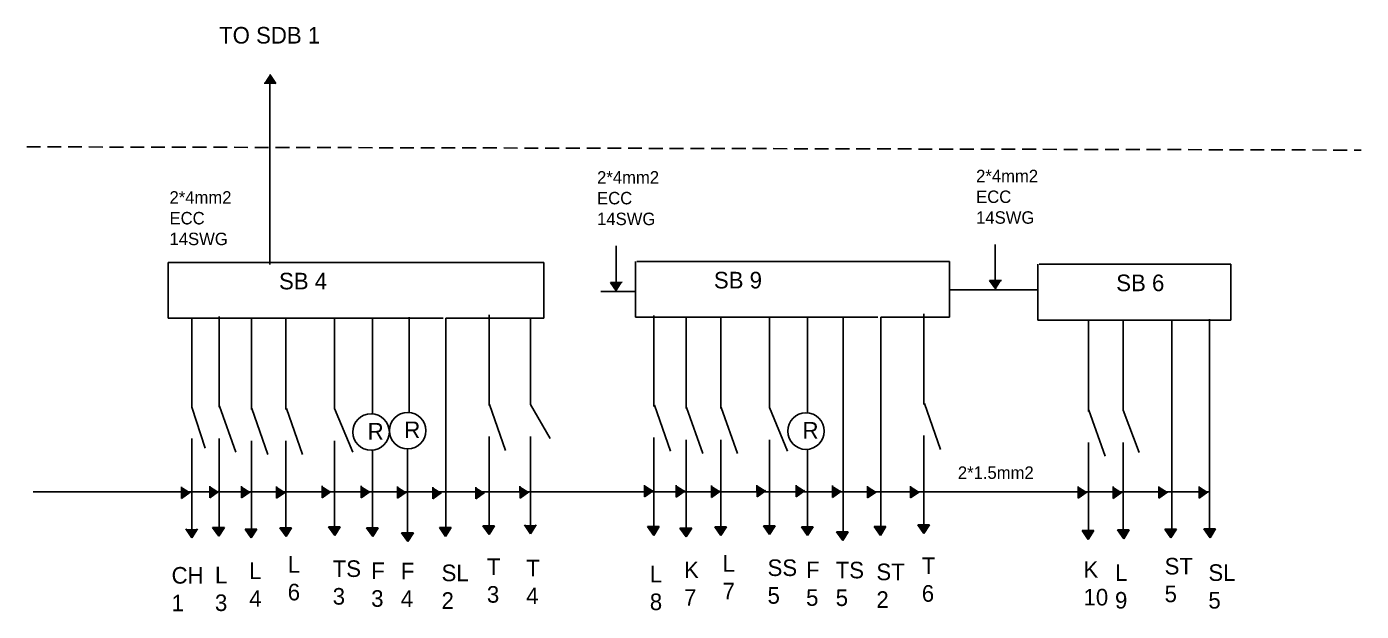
# Model space of a CAD drawing. Header units: inches. Extents: x 16 to 126, y 400 to 533.
# Drawn here: x 29.5 to 126.1, y 399.8 to 442.1 of the extents above; entities that cross this region are included whole.
import ezdxf

# ---------------------------------------------------------------- set-up
doc = ezdxf.new("R2010")
doc.units = ezdxf.units.IN
doc.header["$MEASUREMENT"] = 0
doc.linetypes.add('DASHEDX2', pattern=[1.5, 1, -0.5])

msp = doc.modelspace()

# ---------------------------------------------------------------- hatches: boundary and pattern name
at = {"linetype": 'DASHEDX2'}
h = msp.add_hatch(color=256, dxfattribs=at)
h.set_gradient(color1=(0, 0, 255), one_color=1, tint=1)
h.paths.add_polyline_path([(46.698, 437.975), (47.108, 438.602), (47.548, 437.962)])
h = msp.add_hatch(color=256, dxfattribs=at)
h.set_gradient(color1=(255, 255, 255), one_color=1, tint=1, name='CYLINDER')
h.paths.add_polyline_path([(46.698, 437.975), (47.108, 438.602), (47.548, 437.962)])
h = msp.add_hatch(color=256, dxfattribs=at)
h.set_gradient(color1=(0, 0, 255), one_color=1, tint=1)
h.paths.add_polyline_path([(72.597, 423.585), (72.198, 422.95), (71.747, 423.582)])
h = msp.add_hatch(color=256, dxfattribs=at)
h.set_gradient(color1=(255, 255, 255), one_color=1, tint=1, name='CYLINDER')
h.paths.add_polyline_path([(72.597, 423.585), (72.198, 422.95), (71.747, 423.582)])
h = msp.add_hatch(color=256, dxfattribs=at)
h.set_gradient(color1=(0, 0, 255), one_color=1, tint=1)
h.paths.add_polyline_path([(100.025, 423.717), (99.626, 423.083), (99.175, 423.715)])
h = msp.add_hatch(color=256, dxfattribs=at)
h.set_gradient(color1=(255, 255, 255), one_color=1, tint=1, name='CYLINDER')
h.paths.add_polyline_path([(100.025, 423.717), (99.626, 423.083), (99.175, 423.715)])
h = msp.add_hatch(color=256, dxfattribs=at)
h.set_gradient(color1=(0, 0, 255), one_color=1, tint=1)
h.paths.add_polyline_path([(40.73, 408.811), (41.364, 408.412), (40.732, 407.961)])
h = msp.add_hatch(color=256, dxfattribs=at)
h.set_gradient(color1=(255, 255, 255), one_color=1, tint=1, name='CYLINDER')
h.paths.add_polyline_path([(40.73, 408.811), (41.364, 408.412), (40.732, 407.961)])
h = msp.add_hatch(color=256, dxfattribs=at)
h.set_gradient(color1=(0, 0, 255), one_color=1, tint=1)
h.paths.add_polyline_path([(42.769, 408.859), (43.404, 408.459), (42.772, 408.008)])
h = msp.add_hatch(color=256, dxfattribs=at)
h.set_gradient(color1=(255, 255, 255), one_color=1, tint=1, name='CYLINDER')
h.paths.add_polyline_path([(42.769, 408.859), (43.404, 408.459), (42.772, 408.008)])
h = msp.add_hatch(color=256, dxfattribs=at)
h.set_gradient(color1=(0, 0, 255), one_color=1, tint=1)
h.paths.add_polyline_path([(45.059, 408.846), (45.694, 408.447), (45.062, 407.996)])
h = msp.add_hatch(color=256, dxfattribs=at)
h.set_gradient(color1=(255, 255, 255), one_color=1, tint=1, name='CYLINDER')
h.paths.add_polyline_path([(45.059, 408.846), (45.694, 408.447), (45.062, 407.996)])
h = msp.add_hatch(color=256, dxfattribs=at)
h.set_gradient(color1=(0, 0, 255), one_color=1, tint=1)
h.paths.add_polyline_path([(47.603, 408.82), (48.238, 408.421), (47.606, 407.97)])
h = msp.add_hatch(color=256, dxfattribs=at)
h.set_gradient(color1=(255, 255, 255), one_color=1, tint=1, name='CYLINDER')
h.paths.add_polyline_path([(47.603, 408.82), (48.238, 408.421), (47.606, 407.97)])
h = msp.add_hatch(color=256, dxfattribs=at)
h.set_gradient(color1=(0, 0, 255), one_color=1, tint=1)
h.paths.add_polyline_path([(50.899, 408.861), (51.533, 408.461), (50.901, 408.01)])
h = msp.add_hatch(color=256, dxfattribs=at)
h.set_gradient(color1=(255, 255, 255), one_color=1, tint=1, name='CYLINDER')
h.paths.add_polyline_path([(50.899, 408.861), (51.533, 408.461), (50.901, 408.01)])
h = msp.add_hatch(color=256, dxfattribs=at)
h.set_gradient(color1=(0, 0, 255), one_color=1, tint=1)
h.paths.add_polyline_path([(53.727, 408.861), (54.362, 408.461), (53.729, 408.01)])
h = msp.add_hatch(color=256, dxfattribs=at)
h.set_gradient(color1=(255, 255, 255), one_color=1, tint=1, name='CYLINDER')
h.paths.add_polyline_path([(53.727, 408.861), (54.362, 408.461), (53.729, 408.01)])
h = msp.add_hatch(color=256, dxfattribs=at)
h.set_gradient(color1=(0, 0, 255), one_color=1, tint=1)
h.paths.add_polyline_path([(56.353, 408.82), (56.988, 408.421), (56.356, 407.97)])
h = msp.add_hatch(color=256, dxfattribs=at)
h.set_gradient(color1=(255, 255, 255), one_color=1, tint=1, name='CYLINDER')
h.paths.add_polyline_path([(56.353, 408.82), (56.988, 408.421), (56.356, 407.97)])
h = msp.add_hatch(color=256, dxfattribs=at)
h.set_gradient(color1=(0, 0, 255), one_color=1, tint=1)
h.paths.add_polyline_path([(58.899, 408.78), (59.533, 408.381), (58.901, 407.93)])
h = msp.add_hatch(color=256, dxfattribs=at)
h.set_gradient(color1=(255, 255, 255), one_color=1, tint=1, name='CYLINDER')
h.paths.add_polyline_path([(58.899, 408.78), (59.533, 408.381), (58.901, 407.93)])
h = msp.add_hatch(color=256, dxfattribs=at)
h.set_gradient(color1=(0, 0, 255), one_color=1, tint=1)
h.paths.add_polyline_path([(62.01, 408.78), (62.644, 408.381), (62.012, 407.93)])
h = msp.add_hatch(color=256, dxfattribs=at)
h.set_gradient(color1=(255, 255, 255), one_color=1, tint=1, name='CYLINDER')
h.paths.add_polyline_path([(62.01, 408.78), (62.644, 408.381), (62.012, 407.93)])
h = msp.add_hatch(color=256, dxfattribs=at)
h.set_gradient(color1=(0, 0, 255), one_color=1, tint=1)
h.paths.add_polyline_path([(65.207, 408.842), (65.842, 408.443), (65.21, 407.992)])
h = msp.add_hatch(color=256, dxfattribs=at)
h.set_gradient(color1=(255, 255, 255), one_color=1, tint=1, name='CYLINDER')
h.paths.add_polyline_path([(65.207, 408.842), (65.842, 408.443), (65.21, 407.992)])
h = msp.add_hatch(color=256, dxfattribs=at)
h.set_gradient(color1=(0, 0, 255), one_color=1, tint=1)
h.paths.add_polyline_path([(74.22, 408.927), (74.855, 408.528), (74.222, 408.077)])
h = msp.add_hatch(color=256, dxfattribs=at)
h.set_gradient(color1=(255, 255, 255), one_color=1, tint=1, name='CYLINDER')
h.paths.add_polyline_path([(74.22, 408.927), (74.855, 408.528), (74.222, 408.077)])
h = msp.add_hatch(color=256, dxfattribs=at)
h.set_gradient(color1=(0, 0, 255), one_color=1, tint=1)
h.paths.add_polyline_path([(76.51, 408.914), (77.144, 408.515), (76.512, 408.064)])
h = msp.add_hatch(color=256, dxfattribs=at)
h.set_gradient(color1=(255, 255, 255), one_color=1, tint=1, name='CYLINDER')
h.paths.add_polyline_path([(76.51, 408.914), (77.144, 408.515), (76.512, 408.064)])
h = msp.add_hatch(color=256, dxfattribs=at)
h.set_gradient(color1=(0, 0, 255), one_color=1, tint=1)
h.paths.add_polyline_path([(79.054, 408.889), (79.689, 408.49), (79.056, 408.039)])
h = msp.add_hatch(color=256, dxfattribs=at)
h.set_gradient(color1=(255, 255, 255), one_color=1, tint=1, name='CYLINDER')
h.paths.add_polyline_path([(79.054, 408.889), (79.689, 408.49), (79.056, 408.039)])
h = msp.add_hatch(color=256, dxfattribs=at)
h.set_gradient(color1=(0, 0, 255), one_color=1, tint=1)
h.paths.add_polyline_path([(82.349, 408.929), (82.984, 408.53), (82.352, 408.079)])
h = msp.add_hatch(color=256, dxfattribs=at)
h.set_gradient(color1=(255, 255, 255), one_color=1, tint=1, name='CYLINDER')
h.paths.add_polyline_path([(82.349, 408.929), (82.984, 408.53), (82.352, 408.079)])
h = msp.add_hatch(color=256, dxfattribs=at)
h.set_gradient(color1=(0, 0, 255), one_color=1, tint=1)
h.paths.add_polyline_path([(85.177, 408.929), (85.812, 408.53), (85.18, 408.079)])
h = msp.add_hatch(color=256, dxfattribs=at)
h.set_gradient(color1=(255, 255, 255), one_color=1, tint=1, name='CYLINDER')
h.paths.add_polyline_path([(85.177, 408.929), (85.812, 408.53), (85.18, 408.079)])
h = msp.add_hatch(color=256, dxfattribs=at)
h.set_gradient(color1=(0, 0, 255), one_color=1, tint=1)
h.paths.add_polyline_path([(87.804, 408.889), (88.438, 408.49), (87.806, 408.039)])
h = msp.add_hatch(color=256, dxfattribs=at)
h.set_gradient(color1=(255, 255, 255), one_color=1, tint=1, name='CYLINDER')
h.paths.add_polyline_path([(87.804, 408.889), (88.438, 408.49), (87.806, 408.039)])
h = msp.add_hatch(color=256, dxfattribs=at)
h.set_gradient(color1=(0, 0, 255), one_color=1, tint=1)
h.paths.add_polyline_path([(90.349, 408.848), (90.984, 408.449), (90.352, 407.998)])
h = msp.add_hatch(color=256, dxfattribs=at)
h.set_gradient(color1=(255, 255, 255), one_color=1, tint=1, name='CYLINDER')
h.paths.add_polyline_path([(90.349, 408.848), (90.984, 408.449), (90.352, 407.998)])
h = msp.add_hatch(color=256, dxfattribs=at)
h.set_gradient(color1=(0, 0, 255), one_color=1, tint=1)
h.paths.add_polyline_path([(93.46, 408.848), (94.095, 408.449), (93.463, 407.998)])
h = msp.add_hatch(color=256, dxfattribs=at)
h.set_gradient(color1=(255, 255, 255), one_color=1, tint=1, name='CYLINDER')
h.paths.add_polyline_path([(93.46, 408.848), (94.095, 408.449), (93.463, 407.998)])
h = msp.add_hatch(color=256, dxfattribs=at)
h.set_gradient(color1=(0, 0, 255), one_color=1, tint=1)
h.paths.add_polyline_path([(105.582, 408.833), (106.217, 408.434), (105.585, 407.983)])
h = msp.add_hatch(color=256, dxfattribs=at)
h.set_gradient(color1=(255, 255, 255), one_color=1, tint=1, name='CYLINDER')
h.paths.add_polyline_path([(105.582, 408.833), (106.217, 408.434), (105.585, 407.983)])
h = msp.add_hatch(color=256, dxfattribs=at)
h.set_gradient(color1=(0, 0, 255), one_color=1, tint=1)
h.paths.add_polyline_path([(108.099, 408.82), (108.734, 408.42), (108.102, 407.969)])
h = msp.add_hatch(color=256, dxfattribs=at)
h.set_gradient(color1=(255, 255, 255), one_color=1, tint=1, name='CYLINDER')
h.paths.add_polyline_path([(108.099, 408.82), (108.734, 408.42), (108.102, 407.969)])
h = msp.add_hatch(color=256, dxfattribs=at)
h.set_gradient(color1=(0, 0, 255), one_color=1, tint=1)
h.paths.add_polyline_path([(111.419, 408.835), (112.054, 408.436), (111.422, 407.985)])
h = msp.add_hatch(color=256, dxfattribs=at)
h.set_gradient(color1=(255, 255, 255), one_color=1, tint=1, name='CYLINDER')
h.paths.add_polyline_path([(111.419, 408.835), (112.054, 408.436), (111.422, 407.985)])
h = msp.add_hatch(color=256, dxfattribs=at)
h.set_gradient(color1=(0, 0, 255), one_color=1, tint=1)
h.paths.add_polyline_path([(114.333, 408.835), (114.968, 408.436), (114.336, 407.985)])
h = msp.add_hatch(color=256, dxfattribs=at)
h.set_gradient(color1=(255, 255, 255), one_color=1, tint=1, name='CYLINDER')
h.paths.add_polyline_path([(114.333, 408.835), (114.968, 408.436), (114.336, 407.985)])
h = msp.add_hatch(color=256, dxfattribs=at)
h.set_gradient(color1=(0, 0, 255), one_color=1, tint=1)
h.paths.add_polyline_path([(41.885, 405.753), (41.484, 405.119), (41.035, 405.753)])
h = msp.add_hatch(color=256, dxfattribs=at)
h.set_gradient(color1=(255, 255, 255), one_color=1, tint=1, name='CYLINDER')
h.paths.add_polyline_path([(41.885, 405.753), (41.484, 405.119), (41.035, 405.753)])
h = msp.add_hatch(color=256, dxfattribs=at)
h.set_gradient(color1=(0, 0, 255), one_color=1, tint=1)
h.paths.add_polyline_path([(43.831, 405.858), (43.43, 405.225), (42.981, 405.858)])
h = msp.add_hatch(color=256, dxfattribs=at)
h.set_gradient(color1=(255, 255, 255), one_color=1, tint=1, name='CYLINDER')
h.paths.add_polyline_path([(43.831, 405.858), (43.43, 405.225), (42.981, 405.858)])
h = msp.add_hatch(color=256, dxfattribs=at)
h.set_gradient(color1=(0, 0, 255), one_color=1, tint=1)
h.paths.add_polyline_path([(46.174, 405.747), (45.773, 405.114), (45.324, 405.747)])
h = msp.add_hatch(color=256, dxfattribs=at)
h.set_gradient(color1=(255, 255, 255), one_color=1, tint=1, name='CYLINDER')
h.paths.add_polyline_path([(46.174, 405.747), (45.773, 405.114), (45.324, 405.747)])
h = msp.add_hatch(color=256, dxfattribs=at)
h.set_gradient(color1=(0, 0, 255), one_color=1, tint=1)
h.paths.add_polyline_path([(48.692, 405.842), (48.291, 405.209), (47.842, 405.842)])
h = msp.add_hatch(color=256, dxfattribs=at)
h.set_gradient(color1=(255, 255, 255), one_color=1, tint=1, name='CYLINDER')
h.paths.add_polyline_path([(48.692, 405.842), (48.291, 405.209), (47.842, 405.842)])
h = msp.add_hatch(color=256, dxfattribs=at)
h.set_gradient(color1=(0, 0, 255), one_color=1, tint=1)
h.paths.add_polyline_path([(52.213, 405.914), (51.811, 405.281), (51.362, 405.914)])
h = msp.add_hatch(color=256, dxfattribs=at)
h.set_gradient(color1=(255, 255, 255), one_color=1, tint=1, name='CYLINDER')
h.paths.add_polyline_path([(52.213, 405.914), (51.811, 405.281), (51.362, 405.914)])
h = msp.add_hatch(color=256, dxfattribs=at)
h.set_gradient(color1=(0, 0, 255), one_color=1, tint=1)
h.paths.add_polyline_path([(54.956, 405.843), (54.555, 405.21), (54.106, 405.843)])
h = msp.add_hatch(color=256, dxfattribs=at)
h.set_gradient(color1=(255, 255, 255), one_color=1, tint=1, name='CYLINDER')
h.paths.add_polyline_path([(54.956, 405.843), (54.555, 405.21), (54.106, 405.843)])
h = msp.add_hatch(color=256, dxfattribs=at)
h.set_gradient(color1=(0, 0, 255), one_color=1, tint=1)
h.paths.add_polyline_path([(57.5, 405.486), (57.099, 404.853), (56.65, 405.486)])
h = msp.add_hatch(color=256, dxfattribs=at)
h.set_gradient(color1=(255, 255, 255), one_color=1, tint=1, name='CYLINDER')
h.paths.add_polyline_path([(57.5, 405.486), (57.099, 404.853), (56.65, 405.486)])
h = msp.add_hatch(color=256, dxfattribs=at)
h.set_gradient(color1=(0, 0, 255), one_color=1, tint=1)
h.paths.add_polyline_path([(60.228, 405.855), (59.826, 405.222), (59.377, 405.855)])
h = msp.add_hatch(color=256, dxfattribs=at)
h.set_gradient(color1=(255, 255, 255), one_color=1, tint=1, name='CYLINDER')
h.paths.add_polyline_path([(60.228, 405.855), (59.826, 405.222), (59.377, 405.855)])
h = msp.add_hatch(color=256, dxfattribs=at)
h.set_gradient(color1=(0, 0, 255), one_color=1, tint=1)
h.paths.add_polyline_path([(63.377, 405.98), (62.976, 405.347), (62.526, 405.98)])
h = msp.add_hatch(color=256, dxfattribs=at)
h.set_gradient(color1=(255, 255, 255), one_color=1, tint=1, name='CYLINDER')
h.paths.add_polyline_path([(63.377, 405.98), (62.976, 405.347), (62.526, 405.98)])
h = msp.add_hatch(color=256, dxfattribs=at)
h.set_gradient(color1=(0, 0, 255), one_color=1, tint=1)
h.paths.add_polyline_path([(66.376, 406.043), (65.975, 405.41), (65.526, 406.043)])
h = msp.add_hatch(color=256, dxfattribs=at)
h.set_gradient(color1=(255, 255, 255), one_color=1, tint=1, name='CYLINDER')
h.paths.add_polyline_path([(66.376, 406.043), (65.975, 405.41), (65.526, 406.043)])
h = msp.add_hatch(color=256, dxfattribs=at)
h.set_gradient(color1=(0, 0, 255), one_color=1, tint=1)
h.paths.add_polyline_path([(75.282, 405.927), (74.88, 405.293), (74.431, 405.927)])
h = msp.add_hatch(color=256, dxfattribs=at)
h.set_gradient(color1=(255, 255, 255), one_color=1, tint=1, name='CYLINDER')
h.paths.add_polyline_path([(75.282, 405.927), (74.88, 405.293), (74.431, 405.927)])
h = msp.add_hatch(color=256, dxfattribs=at)
h.set_gradient(color1=(0, 0, 255), one_color=1, tint=1)
h.paths.add_polyline_path([(77.625, 405.816), (77.224, 405.183), (76.775, 405.816)])
h = msp.add_hatch(color=256, dxfattribs=at)
h.set_gradient(color1=(255, 255, 255), one_color=1, tint=1, name='CYLINDER')
h.paths.add_polyline_path([(77.625, 405.816), (77.224, 405.183), (76.775, 405.816)])
h = msp.add_hatch(color=256, dxfattribs=at)
h.set_gradient(color1=(0, 0, 255), one_color=1, tint=1)
h.paths.add_polyline_path([(80.142, 405.911), (79.741, 405.277), (79.292, 405.911)])
h = msp.add_hatch(color=256, dxfattribs=at)
h.set_gradient(color1=(255, 255, 255), one_color=1, tint=1, name='CYLINDER')
h.paths.add_polyline_path([(80.142, 405.911), (79.741, 405.277), (79.292, 405.911)])
h = msp.add_hatch(color=256, dxfattribs=at)
h.set_gradient(color1=(0, 0, 255), one_color=1, tint=1)
h.paths.add_polyline_path([(83.663, 405.983), (83.262, 405.35), (82.813, 405.983)])
h = msp.add_hatch(color=256, dxfattribs=at)
h.set_gradient(color1=(255, 255, 255), one_color=1, tint=1, name='CYLINDER')
h.paths.add_polyline_path([(83.663, 405.983), (83.262, 405.35), (82.813, 405.983)])
h = msp.add_hatch(color=256, dxfattribs=at)
h.set_gradient(color1=(0, 0, 255), one_color=1, tint=1)
h.paths.add_polyline_path([(86.407, 405.912), (86.006, 405.278), (85.557, 405.912)])
h = msp.add_hatch(color=256, dxfattribs=at)
h.set_gradient(color1=(255, 255, 255), one_color=1, tint=1, name='CYLINDER')
h.paths.add_polyline_path([(86.407, 405.912), (86.006, 405.278), (85.557, 405.912)])
h = msp.add_hatch(color=256, dxfattribs=at)
h.set_gradient(color1=(0, 0, 255), one_color=1, tint=1)
h.paths.add_polyline_path([(88.951, 405.555), (88.55, 404.921), (88.101, 405.555)])
h = msp.add_hatch(color=256, dxfattribs=at)
h.set_gradient(color1=(255, 255, 255), one_color=1, tint=1, name='CYLINDER')
h.paths.add_polyline_path([(88.951, 405.555), (88.55, 404.921), (88.101, 405.555)])
h = msp.add_hatch(color=256, dxfattribs=at)
h.set_gradient(color1=(0, 0, 255), one_color=1, tint=1)
h.paths.add_polyline_path([(91.678, 405.924), (91.277, 405.291), (90.828, 405.924)])
h = msp.add_hatch(color=256, dxfattribs=at)
h.set_gradient(color1=(255, 255, 255), one_color=1, tint=1, name='CYLINDER')
h.paths.add_polyline_path([(91.678, 405.924), (91.277, 405.291), (90.828, 405.924)])
h = msp.add_hatch(color=256, dxfattribs=at)
h.set_gradient(color1=(0, 0, 255), one_color=1, tint=1)
h.paths.add_polyline_path([(94.827, 406.049), (94.426, 405.416), (93.977, 406.049)])
h = msp.add_hatch(color=256, dxfattribs=at)
h.set_gradient(color1=(255, 255, 255), one_color=1, tint=1, name='CYLINDER')
h.paths.add_polyline_path([(94.827, 406.049), (94.426, 405.416), (93.977, 406.049)])
h = msp.add_hatch(color=256, dxfattribs=at)
h.set_gradient(color1=(0, 0, 255), one_color=1, tint=1)
h.paths.add_polyline_path([(106.712, 405.633), (106.31, 404.999), (105.861, 405.633)])
h = msp.add_hatch(color=256, dxfattribs=at)
h.set_gradient(color1=(255, 255, 255), one_color=1, tint=1, name='CYLINDER')
h.paths.add_polyline_path([(106.712, 405.633), (106.31, 404.999), (105.861, 405.633)])
h = msp.add_hatch(color=256, dxfattribs=at)
h.set_gradient(color1=(0, 0, 255), one_color=1, tint=1)
h.paths.add_polyline_path([(109.273, 405.685), (108.872, 405.052), (108.422, 405.685)])
h = msp.add_hatch(color=256, dxfattribs=at)
h.set_gradient(color1=(255, 255, 255), one_color=1, tint=1, name='CYLINDER')
h.paths.add_polyline_path([(109.273, 405.685), (108.872, 405.052), (108.422, 405.685)])
h = msp.add_hatch(color=256, dxfattribs=at)
h.set_gradient(color1=(0, 0, 255), one_color=1, tint=1)
h.paths.add_polyline_path([(112.693, 405.738), (112.292, 405.105), (111.843, 405.738)])
h = msp.add_hatch(color=256, dxfattribs=at)
h.set_gradient(color1=(255, 255, 255), one_color=1, tint=1, name='CYLINDER')
h.paths.add_polyline_path([(112.693, 405.738), (112.292, 405.105), (111.843, 405.738)])
h = msp.add_hatch(color=256, dxfattribs=at)
h.set_gradient(color1=(0, 0, 255), one_color=1, tint=1)
h.paths.add_polyline_path([(115.518, 405.755), (115.117, 405.122), (114.667, 405.755)])
h = msp.add_hatch(color=256, dxfattribs=at)
h.set_gradient(color1=(255, 255, 255), one_color=1, tint=1, name='CYLINDER')
h.paths.add_polyline_path([(115.518, 405.755), (115.117, 405.122), (114.667, 405.755)])

# ---------------------------------------------------------------- linework, layer by layer
for p, q in [((47.108, 438.602), (47.548, 437.962)), ((47.548, 437.962), (46.698, 437.975)), ((47.115, 437.972), (47.115, 424.881)), ((72.16, 423.926), (72.16, 426.222)), ((99.572, 424.025), (99.572, 426.321)), ((39.766, 420.986), (39.766, 425.023)), ((39.766, 425.023), (42.207, 425.023)), ((56.077, 425.023), (42.207, 425.023)), ((61.247, 425.023), (56.077, 425.023)), ((64.826, 425.023), (61.247, 425.023)), ((64.826, 425.023), (65.96, 425.023)), ((65.96, 425.023), (66.934, 425.023)), ((66.934, 425.023), (66.934, 420.986)), ((73.565, 425.092), (73.565, 421.055)), ((87.527, 425.092), (73.657, 425.092)), ((92.697, 425.092), (87.527, 425.092)), ((96.277, 425.092), (92.697, 425.092)), ((96.277, 425.092), (96.277, 421.055)), ((102.664, 424.892), (102.664, 420.855)), ((116.626, 424.892), (102.756, 424.892)), ((116.626, 420.855), (116.626, 424.892)), ((72.16, 423.926), (72.16, 423.926)), ((72.16, 423.926), (72.16, 423.583)), ((99.572, 424.025), (99.572, 423.716)), ((71.046, 422.925), (73.565, 422.925)), ((71.747, 423.582), (72.597, 423.585)), ((72.198, 422.95), (71.747, 423.582)), ((96.757, 423.045), (96.277, 423.045)), ((96.757, 423.045), (102.672, 423.045)), ((99.175, 423.715), (100.025, 423.717)), ((99.626, 423.083), (99.175, 423.715)), ((41.48, 420.986), (39.766, 420.986)), ((42.115, 420.986), (41.48, 420.986)), ((41.48, 420.986), (41.48, 414.549)), ((42.115, 420.986), (56.077, 420.986)), ((43.45, 414.549), (43.45, 421.113)), ((45.783, 414.383), (45.783, 420.947)), ((48.282, 414.383), (48.282, 420.947)), ((51.792, 414.466), (51.792, 420.979)), ((54.543, 414.075), (54.543, 420.973)), ((56.077, 420.986), (57.12, 420.986)), ((57.12, 420.986), (59.648, 420.986)), ((57.191, 414.177), (57.191, 421.076)), ((59.849, 411.605), (59.849, 420.986)), ((59.849, 420.986), (61.247, 420.986)), ((61.247, 420.986), (64.826, 420.986)), ((62.975, 414.678), (62.975, 421.242)), ((64.826, 420.986), (65.96, 420.986)), ((65.96, 420.986), (65.96, 414.762)), ((66.934, 420.986), (65.96, 420.986)), ((73.565, 421.055), (87.527, 421.055)), ((74.9, 414.618), (74.9, 421.182)), ((77.233, 414.452), (77.233, 421.016)), ((79.733, 414.452), (79.733, 421.016)), ((83.243, 414.535), (83.243, 421.047)), ((85.994, 414.143), (85.994, 421.042)), ((87.527, 421.055), (88.57, 421.055)), ((88.57, 411.512), (88.57, 421.055)), ((88.57, 421.055), (91.099, 421.055)), ((91.3, 411.673), (91.3, 421.055)), ((91.3, 421.055), (92.697, 421.055)), ((92.697, 421.055), (96.277, 421.055)), ((94.425, 414.747), (94.425, 421.311)), ((102.664, 420.855), (116.626, 420.855)), ((115.074, 405.694), (115.074, 420.926)), ((106.332, 414.252), (106.332, 420.816)), ((108.831, 414.335), (108.831, 420.814)), ((112.349, 405.611), (112.349, 420.844)), ((41.48, 414.549), (42.444, 411.592)), ((43.479, 414.633), (44.646, 411.304)), ((45.812, 414.466), (46.978, 411.137)), ((48.311, 414.466), (49.478, 411.137)), ((51.792, 414.466), (53.108, 411.305)), ((63.004, 414.762), (64.171, 411.433)), ((65.96, 414.762), (67.395, 412.283)), ((74.93, 414.701), (76.096, 411.373)), ((77.263, 414.535), (78.429, 411.206)), ((79.762, 414.535), (80.928, 411.206)), ((83.243, 414.535), (84.558, 411.374)), ((94.455, 414.83), (95.621, 411.501)), ((106.361, 414.335), (107.528, 411.006)), ((108.831, 414.335), (109.982, 411.293)), ((41.48, 412.303), (41.48, 405.347)), ((43.45, 405.881), (43.45, 412.303)), ((62.975, 406.01), (62.975, 412.431)), ((65.96, 412.431), (65.96, 406.065)), ((74.9, 405.95), (74.9, 412.371)), ((77.233, 405.783), (77.233, 412.205)), ((79.733, 405.783), (79.733, 412.205)), ((83.243, 412.205), (83.243, 405.81)), ((94.425, 406.079), (94.425, 412.5)), ((45.783, 405.715), (45.783, 412.136)), ((48.282, 405.715), (48.282, 412.136)), ((51.792, 412.136), (51.792, 405.742)), ((54.543, 405.741), (54.543, 411.443)), ((57.073, 405.335), (57.068, 411.495)), ((59.849, 405.902), (59.849, 411.605)), ((85.994, 405.81), (85.994, 411.512)), ((88.57, 411.512), (88.57, 405.42)), ((91.3, 405.971), (91.3, 411.673)), ((106.332, 405.584), (106.332, 412.005)), ((108.831, 405.584), (108.831, 412.005)), ((30, 408.435), (115.075, 408.435)), ((40.732, 407.961), (40.73, 408.811)), ((41.364, 408.412), (40.732, 407.961)), ((42.772, 408.008), (42.769, 408.859)), ((43.404, 408.459), (42.772, 408.008)), ((45.062, 407.996), (45.059, 408.846)), ((45.694, 408.447), (45.062, 407.996)), ((47.606, 407.97), (47.603, 408.82)), ((48.238, 408.421), (47.606, 407.97)), ((50.901, 408.01), (50.899, 408.861)), ((51.533, 408.461), (50.901, 408.01)), ((53.729, 408.01), (53.727, 408.861)), ((54.362, 408.461), (53.729, 408.01)), ((56.356, 407.97), (56.353, 408.82)), ((56.988, 408.421), (56.356, 407.97)), ((58.901, 407.93), (58.899, 408.78)), ((59.533, 408.381), (58.901, 407.93)), ((62.012, 407.93), (62.01, 408.78)), ((62.644, 408.381), (62.012, 407.93)), ((65.21, 407.992), (65.207, 408.842)), ((65.842, 408.443), (65.21, 407.992)), ((74.222, 408.077), (74.22, 408.927)), ((74.855, 408.528), (74.222, 408.077)), ((76.512, 408.064), (76.51, 408.914)), ((77.144, 408.515), (76.512, 408.064)), ((79.056, 408.039), (79.054, 408.889)), ((79.689, 408.49), (79.056, 408.039)), ((82.352, 408.079), (82.349, 408.929)), ((82.984, 408.53), (82.352, 408.079)), ((85.18, 408.079), (85.177, 408.929)), ((85.812, 408.53), (85.18, 408.079)), ((87.806, 408.039), (87.804, 408.889)), ((88.438, 408.49), (87.806, 408.039)), ((90.352, 407.998), (90.349, 408.848)), ((90.984, 408.449), (90.352, 407.998)), ((93.463, 407.998), (93.46, 408.848)), ((94.095, 408.449), (93.463, 407.998)), ((105.585, 407.983), (105.582, 408.833)), ((106.217, 408.434), (105.585, 407.983)), ((108.102, 407.969), (108.099, 408.82)), ((108.734, 408.42), (108.102, 407.969)), ((111.422, 407.985), (111.419, 408.835)), ((112.054, 408.436), (111.422, 407.985)), ((114.336, 407.985), (114.333, 408.835)), ((114.968, 408.436), (114.336, 407.985)), ((115.123, 408.178), (115.123, 408.178)), ((41.484, 405.119), (41.035, 405.753)), ((41.885, 405.753), (41.484, 405.119)), ((42.981, 405.858), (43.831, 405.858)), ((43.43, 405.225), (42.981, 405.858)), ((43.831, 405.858), (43.43, 405.225)), ((45.324, 405.747), (46.174, 405.747)), ((45.773, 405.114), (45.324, 405.747)), ((46.174, 405.747), (45.773, 405.114)), ((47.842, 405.842), (48.692, 405.842)), ((48.291, 405.209), (47.842, 405.842)), ((48.692, 405.842), (48.291, 405.209)), ((51.362, 405.914), (52.213, 405.914)), ((51.811, 405.281), (51.362, 405.914)), ((52.213, 405.914), (51.811, 405.281)), ((54.106, 405.843), (54.956, 405.843)), ((54.555, 405.21), (54.106, 405.843)), ((54.956, 405.843), (54.555, 405.21)), ((56.65, 405.486), (57.5, 405.486)), ((57.099, 404.853), (56.65, 405.486)), ((57.5, 405.486), (57.099, 404.853)), ((59.377, 405.855), (60.228, 405.855)), ((59.826, 405.222), (59.377, 405.855)), ((60.228, 405.855), (59.826, 405.222)), ((62.526, 405.98), (63.377, 405.98)), ((62.976, 405.347), (62.526, 405.98)), ((63.377, 405.98), (62.976, 405.347)), ((65.975, 405.41), (65.526, 406.043)), ((66.376, 406.043), (65.975, 405.41)), ((74.431, 405.927), (75.282, 405.927)), ((74.88, 405.293), (74.431, 405.927)), ((75.282, 405.927), (74.88, 405.293)), ((76.775, 405.816), (77.625, 405.816)), ((77.224, 405.183), (76.775, 405.816)), ((77.625, 405.816), (77.224, 405.183)), ((79.292, 405.911), (80.142, 405.911)), ((79.741, 405.277), (79.292, 405.911)), ((80.142, 405.911), (79.741, 405.277)), ((82.813, 405.983), (83.663, 405.983)), ((83.262, 405.35), (82.813, 405.983)), ((83.663, 405.983), (83.262, 405.35)), ((85.557, 405.912), (86.407, 405.912)), ((86.006, 405.278), (85.557, 405.912)), ((86.407, 405.912), (86.006, 405.278)), ((88.101, 405.555), (88.951, 405.555)), ((88.55, 404.921), (88.101, 405.555)), ((88.951, 405.555), (88.55, 404.921)), ((90.828, 405.924), (91.678, 405.924)), ((91.277, 405.291), (90.828, 405.924)), ((91.678, 405.924), (91.277, 405.291)), ((93.977, 406.049), (94.827, 406.049)), ((94.426, 405.416), (93.977, 406.049)), ((94.827, 406.049), (94.426, 405.416)), ((105.861, 405.633), (106.712, 405.633)), ((106.31, 404.999), (105.861, 405.633)), ((106.712, 405.633), (106.31, 404.999)), ((108.422, 405.685), (109.273, 405.685)), ((108.872, 405.052), (108.422, 405.685)), ((109.273, 405.685), (108.872, 405.052)), ((111.843, 405.738), (112.693, 405.738)), ((112.292, 405.105), (111.843, 405.738)), ((112.693, 405.738), (112.292, 405.105)), ((114.667, 405.755), (115.518, 405.755)), ((115.117, 405.122), (114.667, 405.755)), ((115.518, 405.755), (115.117, 405.122))]:
    msp.add_line(p, q)
msp.add_line((29.531, 433.378), (126.056, 433.142), dxfattribs=at)
for centre in [(57.087, 412.861), (85.89, 412.828), (54.439, 412.759)]:
    msp.add_circle(centre, 1.32)

# ---------------------------------------------------------------- texts
at = {"attachment_point": 1}
for s, insert, char_height, width in [('TO SDB 1', (43.447, 442.043), 1.2, 10.15189), ('2*4mm2\\PECC\\P14SWG', (70.785, 431.62), 0.9, 31.09604), ('2*4mm2\\PECC\\P14SWG', (98.198, 431.719), 0.9, 31.09604), ('2*4mm2\\PECC\\P14SWG', (39.861, 430.172), 0.9, 31.09604), ('SB 4', (47.781, 424.274), 1.2, 5.11504), ('SB 9', (79.232, 424.342), 1.2, 5.11504), ('SB 6', (108.331, 424.143), 1.2, 5.11504), ('R', (54.191, 413.419), 1.2, 9.9919), ('R', (56.839, 413.521), 1.2, 9.9919), ('R', (85.642, 413.487), 1.2, 9.9919), ('2*1.5mm2', (96.877, 410.275), 0.9, 8.37476), ('L\\P6', (48.411, 403.795), 1.2, 2.3613), ('TS\\P3', (51.662, 403.486), 1.2, 2.3613), ('T\\P3', (62.817, 403.626), 1.2, 2.3613), ('T\\P4', (65.656, 403.524), 1.2, 2.3613), ('L\\P7', (79.862, 403.863), 1.2, 2.3613), ('SS\\P5', (83.112, 403.554), 1.2, 2.3613), ('T\\P6', (94.268, 403.695), 1.2, 2.3613), ('ST\\P5', (111.83, 403.664), 1.2, 2.3613), ('CH\\P1', (40.01, 403.004), 1.2, 2.3613), ('L\\P3', (43.148, 403.022), 1.2, 2.3613), ('L\\P4', (45.625, 403.331), 1.2, 2.3613), ('F\\P3', (54.448, 403.331), 1.2, 2.3613), ('F\\P4', (56.59, 403.318), 1.2, 2.3613), ('SL\\P2', (59.535, 403.181), 1.2, 2.3613), ('L\\P8', (74.599, 403.09), 1.2, 2.3613), ('K\\P7', (77.076, 403.4), 1.2, 2.3613), ('F\\P5', (85.899, 403.4), 1.2, 2.3613), ('TS\\P5', (88.041, 403.386), 1.2, 2.3613), ('ST\\P2', (90.985, 403.25), 1.2, 2.3613), ('K\\P10', (105.966, 403.424), 1.2, 2.3613), ('L\\P9', (108.243, 403.2), 1.2, 2.3613), ('SL\\P5', (114.997, 403.2), 1.2, 2.3613)]:
    msp.add_mtext(s, dxfattribs=dict(at, insert=insert, char_height=char_height, width=width))

doc.saveas('drawing.dxf')
